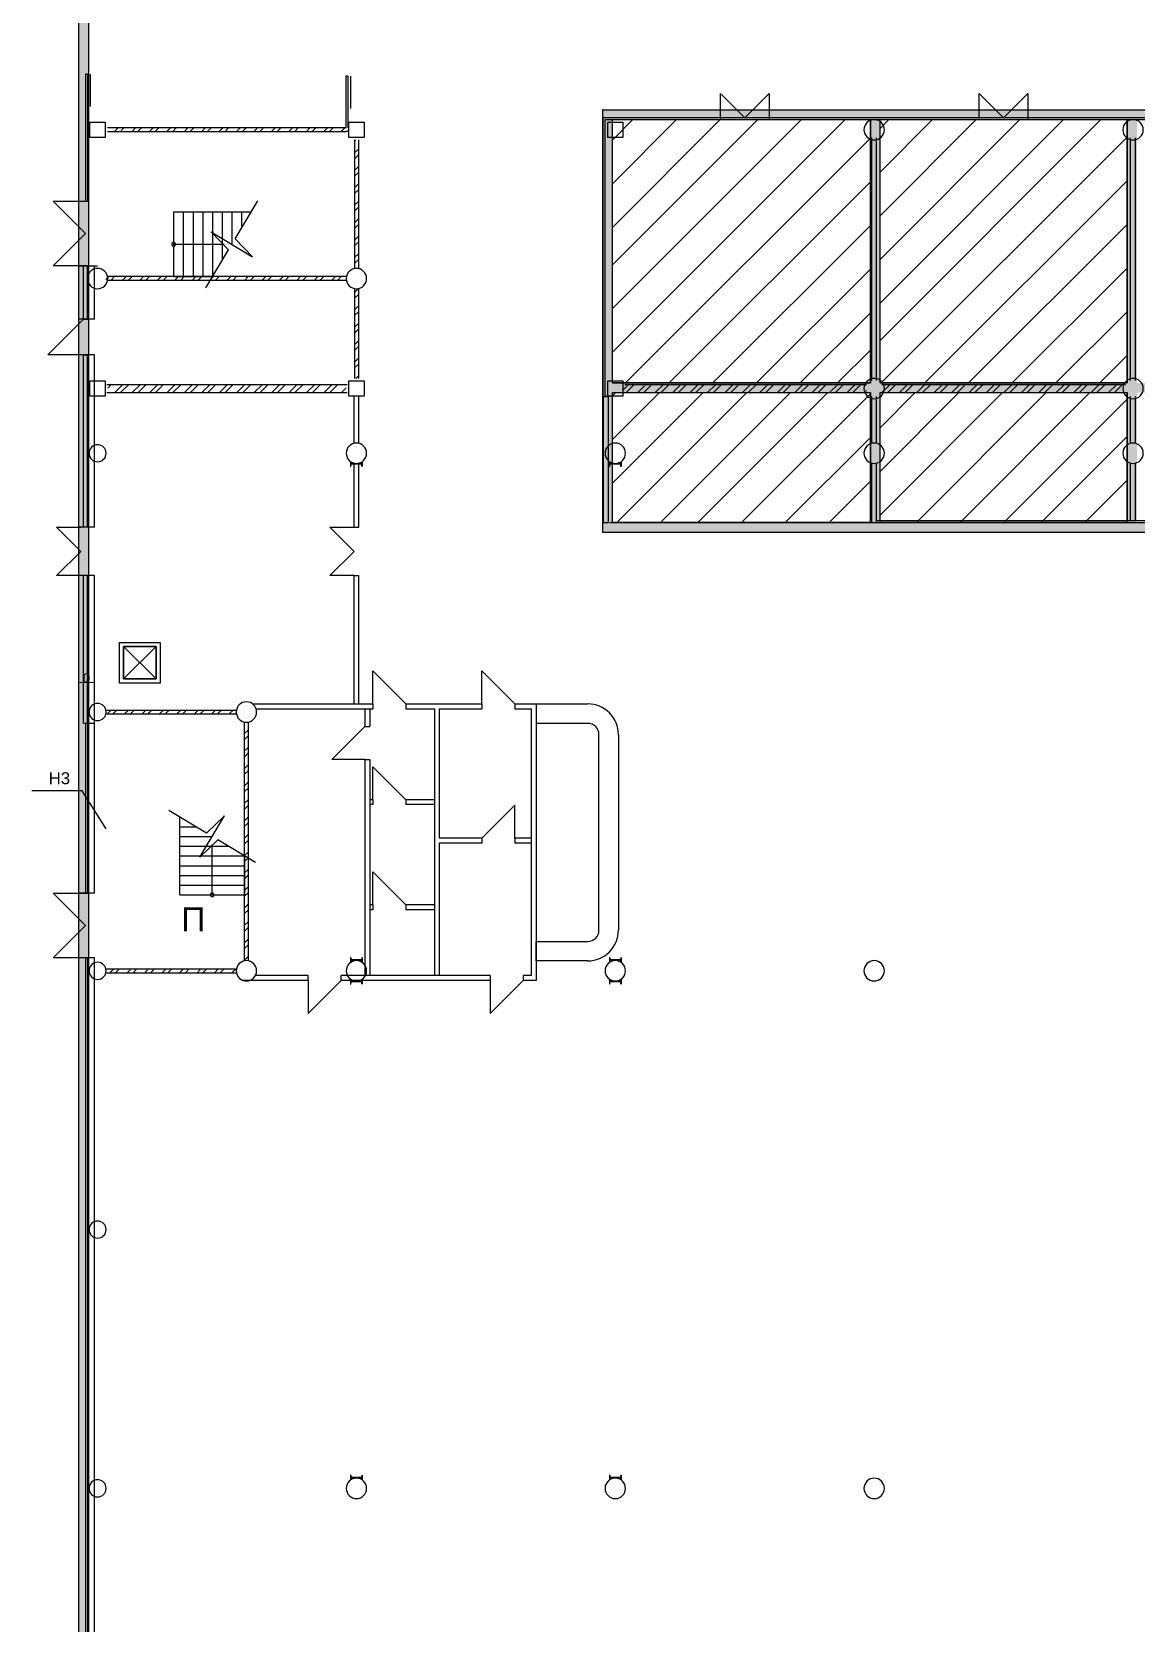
# Model space of a CAD drawing. Header units: metres. Extents: x 183920 to 188551, y 20757 to 23715.
# Drawn here: x 184279.34 to 184313.46, y 20871.19 to 20920.39 of the extents above; entities that cross this region are included whole.
import ezdxf

# ---------------------------------------------------------------- set-up
doc = ezdxf.new("R2010")
doc.units = ezdxf.units.M
for name, pattern in [('Commercial', [0]), ('RayonDimensionSideLines', [0.02, 0, -0.02]), ('Style_10', [0]), ('Style_18', [0]), ('Style_19', [0]), ('Style_2', [0]), ('Style_22', [0]), ('Wall Style 01', [0])]:
    doc.linetypes.add(name, pattern=pattern)
for name, color, linetype, true_color in [('0_1', 7, 'Continuous', 0x000000), ('brick', 12, 'Continuous', 0xbd0000), ('COLON', 5, 'Continuous', 0x0000ff), ('DOORS', 8, 'Continuous', 0x414141), ('DRAW', 7, 'Continuous', 0xffffff), ('fac', 5, 'Continuous', 0x0000ff), ('GKL', 5, 'Continuous', 0x0000ff), ('Glass', 4, 'Continuous', 0x00ffff), ('MONOLIT', 7, 'Continuous', 0x691639), ('SENDVICH', 2, 'Continuous', 0xffff00), ('TEXT', 2, 'Continuous', 0xffff00), ('WALL', 7, 'Continuous', 0x000000), ('Walls', 7, 'Continuous', 0x68db4c), ('Zoning', 7, 'Continuous', 0x47d2e2)]:
    doc.layers.add(name, color=color, linetype=linetype, true_color=true_color)
doc.styles.add('Style_22', font='', dxfattribs={"height": 0.288})
doc.styles.add('Style_8', font='', dxfattribs={"height": 0.741707})
doc.styles.add('Style_9', font='', dxfattribs={"height": 0.370853})
doc.styles.get('Style_22').set_extended_font_data('arial')
doc.styles.get('Style_8').set_extended_font_data('arial')
doc.styles.get('Style_9').set_extended_font_data('arial')
doc.dimstyles.new('Style_2', dxfattribs={"dimtxt": 0.288, "dimasz": 0.002, "dimexe": 0.002, "dimexo": 0, "dimgap": 0.001, "dimtad": 0, "dimtih": 1, "dimtoh": 1, "dimdec": 0, "dimrnd": 1, "dimzin": 0, "dimdsep": 46, "dimtxsty": 'Style_22', "dimcen": 0.09, "dimadec": 0, "dimazin": 0, "dimtfac": 1, "dimtdec": 4, "dimtix": 1, "dimtofl": 0, "dimtmove": 2, "dimatfit": 3, "dimfxl": 1, "dimtolj": 1, "dimtzin": 0, "dimlwd": 5, "dimlwe": 5, "dimarcsym": 0})
pattern_1 = [(45, (0, 0), (-5.30330086, 5.30330086), []), (45, (1.35, 0), (-5.30330086, 5.30330086), []), (45, (2.7, 0), (-5.30330086, 5.30330086), []), (45, (4.05, 0), (-5.30330086, 5.30330086), []), (45, (5.4, 0), (-5.30330086, 5.30330086), []), (45, (6.75, 0), (-5.30330086, 5.30330086), []), (45, (8.1, 0), (-5.30330086, 5.30330086), []), (45, (9.45, 0), (-5.30330086, 5.30330086), [])]
pattern_2 = [(45, (-3.6, 82), (-0.2694076836, 0.2694076836), []), (45, (-3.4204, 82), (-0.2694076836, 0.2694076836), [])]

# ---------------------------------------------------------------- blocks, each defined once
blk = doc.blocks.new('AC7B900E4F')
at = {"layer": 'COLON', "linetype": 'Style_19'}
for points in [[(0.252, -0.165), (0.248, -0.165)], [(0.248, -0.165), (0.248, -0.31)], [(0.248, -0.31), (0.252, -0.31)], [(0.258, -0.171), (0.263, -0.221)], [(0.258, -0.305), (0.263, -0.254)], [(0.58, -0.234), (0.276, -0.234)], [(0.58, -0.241), (0.276, -0.241)], [(0.599, -0.171), (0.594, -0.221)], [(0.599, -0.305), (0.594, -0.254)], [(0.605, -0.165), (0.608, -0.165)], [(0.608, -0.31), (0.605, -0.31)], [(0.608, -0.165), (0.608, -0.31)]]:
    blk.add_lwpolyline(points, dxfattribs=at)
for points in [[(0.258, -0.171, 0.388879), (0.252, -0.165)], [(0.252, -0.31, 0.388879), (0.258, -0.305)], [(0.263, -0.221, 0.388879), (0.276, -0.234)], [(0.276, -0.241, 0.388879), (0.263, -0.254)], [(0.594, -0.221, -0.388879), (0.58, -0.234)], [(0.58, -0.241, -0.388879), (0.594, -0.254)], [(0.599, -0.171, -0.388879), (0.605, -0.165)], [(0.605, -0.31, -0.388879), (0.599, -0.305)]]:
    blk.add_lwpolyline(points, format="xyb", dxfattribs=at)
blk = doc.blocks.new('AC584E3954')
at = {"layer": 'Glass', "linetype": 'Style_19'}
for points in [[(-0.885, -1.234), (-0.885, -1.174)], [(0.615, -1.234), (0.615, -1.984), (-0.135, -1.234), (-0.885, -1.984), (-0.885, -1.234)], [(0.615, -1.234), (0.615, -1.174)]]:
    blk.add_lwpolyline(points, dxfattribs=at)
blk = doc.blocks.new('*D101')
at = {"layer": 'Defpoints', "color": 0}
for p in [(184280.787, 20900.275), (184280.787, 20900.171), (184281.267, 20900.171)]:
    blk.add_point(p, dxfattribs=at)
at = {"layer": 'MONOLIT', "color": 0, "linetype": 'RayonDimensionSideLines', "lineweight": 5}
for p, q in [((184280.787, 20900.171), (184280.787, 20900.277)), ((184281.267, 20900.171), (184281.267, 20900.277))]:
    blk.add_line(p, q, dxfattribs=at)
at = {"layer": 'MONOLIT', "color": 0, "lineweight": 5}
blk.add_line((184281.265, 20900.275), (184280.789, 20900.275), dxfattribs=at)
at = {"layer": 'MONOLIT', "color": 0}
for points in [[(184280.789, 20900.275), (184280.789, 20900.274), (184280.787, 20900.275)], [(184281.265, 20900.274), (184281.265, 20900.275), (184281.267, 20900.275)]]:
    blk.add_solid(points, dxfattribs=at)
at = {"layer": 'MONOLIT', "color": 0, "insert": (184281.027, 20900.42), "char_height": 0.288, "attachment_point": 5, "rotation": 180, "style": 'Style_22'}
blk.add_mtext('\\A1;0 ', dxfattribs=at)

msp = doc.modelspace()

# ---------------------------------------------------------------- hatches: boundary and pattern name
at = {"layer": 'DRAW'}
h = msp.add_hatch(dxfattribs=at)
h.set_pattern_fill('PATTERN_0', color=256, scale=0.04, style=0, pattern_type=2)
h.set_pattern_definition(pattern_2)
edge = h.paths.add_edge_path(flags=0)
edge.add_line((184289.109, 20912.822), (184284.803, 20912.822))
edge.add_line((184284.803, 20912.822), (184284.731, 20912.702))
edge.add_line((184284.731, 20912.702), (184289.109, 20912.702))
edge.add_arc((184289.367, 20912.762), 0.265, 180, 193.0861, ccw=False)
edge.add_arc((184289.367, 20912.762), 0.265, 166.9139, 180, ccw=False)
edge.add_line((184289.109, 20912.822), (184289.109, 20912.822))
edge = h.paths.add_edge_path(flags=0)
edge.add_line((184284.803, 20912.822), (184281.626, 20912.822))
edge.add_arc((184281.367, 20912.762), 0.265, 0, 13.0861, ccw=False)
edge.add_arc((184281.367, 20912.762), 0.265, -13.0861, 0, ccw=False)
edge.add_line((184281.626, 20912.702), (184284.731, 20912.702))
edge.add_line((184284.731, 20912.702), (184284.803, 20912.822))
edge.add_line((184284.803, 20912.822), (184284.803, 20912.822))
edge = h.paths.add_edge_path(flags=0)
edge.add_spline(control_points=[(184289.307, 20917.052), (184289.347, 20917.045), (184289.388, 20917.045), (184289.427, 20917.052)], knot_values=[0, 0, 0, 0, 1, 1, 1, 1], degree=3, periodic=0)
edge.add_line((184289.427, 20917.052), (184289.427, 20913.02))
edge.add_spline(control_points=[(184289.427, 20913.02), (184289.388, 20913.029), (184289.347, 20913.029), (184289.307, 20913.02)], knot_values=[0, 0, 0, 0, 1, 1, 1, 1], degree=3, periodic=0)
edge.add_line((184289.307, 20913.02), (184289.307, 20917.052))
edge = h.paths.add_edge_path(flags=0)
edge.add_spline(control_points=[(184281.677, 20917.302), (184281.684, 20917.341), (184281.684, 20917.382), (184281.677, 20917.422)], knot_values=[0, 0, 0, 0, 1, 1, 1, 1], degree=3, periodic=0)
edge.add_line((184281.677, 20917.422), (184289.109, 20917.422))
edge.add_spline(control_points=[(184289.109, 20917.422), (184289.1, 20917.382), (184289.1, 20917.341), (184289.109, 20917.302)], knot_values=[0, 0, 0, 0, 1, 1, 1, 1], degree=3, periodic=0)
edge.add_line((184289.109, 20917.302), (184281.677, 20917.302))
h = msp.add_hatch(dxfattribs=at)
h.set_pattern_fill('PATTERN_6', color=256, scale=0.04, style=0, pattern_type=2)
h.set_pattern_definition([(45, (-3.6, 82), (-0.2694076836, 0.2694076836), []), (45, (-3.4204, 82), (-0.2694076836, 0.2694076836), [])])
edge = h.paths.add_edge_path(flags=0)
edge.add_arc((184289.367, 20912.762), 0.265, 270, 283.0861, ccw=False)
edge.add_line((184289.367, 20912.497), (184289.367, 20909.627))
edge.add_arc((184289.367, 20909.362), 0.265, 76.9139, 90, ccw=False)
edge.add_line((184289.427, 20909.62), (184289.427, 20912.503))
edge.add_line((184289.427, 20912.503), (184289.427, 20912.503))
edge = h.paths.add_edge_path(flags=0)
edge.add_spline(control_points=[(184289.367, 20909.677), (184289.347, 20909.677), (184289.327, 20909.675), (184289.307, 20909.671)], knot_values=[0, 0, 0, 0, 1, 1, 1, 1], degree=3, periodic=0)
edge.add_line((184289.307, 20909.671), (184289.307, 20912.503))
edge.add_spline(control_points=[(184289.307, 20912.503), (184289.327, 20912.499), (184289.347, 20912.497), (184289.367, 20912.497)], knot_values=[0, 0, 0, 0, 1, 1, 1, 1], degree=3, periodic=0)
edge.add_line((184289.367, 20912.497), (184289.367, 20909.677))
h = msp.add_hatch(dxfattribs=at)
h.set_pattern_fill('PATTERN_0', color=256, scale=0.04, style=0, pattern_type=2)
h.set_pattern_definition(pattern_2)
edge = h.paths.add_edge_path(flags=0)
edge.add_line((184305.134, 20909.487), (184297.601, 20909.487))
edge.add_arc((184297.367, 20909.362), 0.265, 0, 28.1446, ccw=False)
edge.add_arc((184297.367, 20909.362), 0.265, -28.1446, 0, ccw=False)
edge.add_line((184297.601, 20909.237), (184305.134, 20909.237))
edge.add_arc((184305.367, 20909.362), 0.265, 180, 208.1446, ccw=False)
edge.add_arc((184305.367, 20909.362), 0.265, 151.8554, 180, ccw=False)
edge.add_line((184305.134, 20909.487), (184305.134, 20909.487))
edge = h.paths.add_edge_path(flags=0)
edge.add_spline(control_points=[(184289.078, 20909.487), (184289.043, 20909.406), (184289.043, 20909.317), (184289.078, 20909.237)], knot_values=[0, 0, 0, 0, 1, 1, 1, 1], degree=3, periodic=0)
edge.add_line((184289.078, 20909.237), (184281.657, 20909.237))
edge.add_spline(control_points=[(184281.657, 20909.237), (184281.691, 20909.317), (184281.691, 20909.406), (184281.657, 20909.487)], knot_values=[0, 0, 0, 0, 1, 1, 1, 1], degree=3, periodic=0)
edge.add_line((184281.657, 20909.487), (184289.078, 20909.487))
h = msp.add_hatch(dxfattribs=at)
h.set_pattern_fill('PATTERN_0', color=256, scale=0.04, style=0, pattern_type=2)
h.set_pattern_definition(pattern_2)
edge = h.paths.add_edge_path(flags=0)
edge.add_arc((184313.367, 20909.362), 0.265, 151.8554, 180, ccw=False)
edge.add_line((184313.134, 20909.487), (184305.601, 20909.487))
edge.add_arc((184305.367, 20909.362), 0.265, 0, 28.1446, ccw=False)
edge.add_arc((184305.367, 20909.362), 0.265, -28.1446, 0, ccw=False)
edge.add_line((184305.601, 20909.237), (184313.134, 20909.237))
edge.add_arc((184313.367, 20909.362), 0.265, 180, 208.1446, ccw=False)
edge.add_line((184313.102, 20909.362), (184313.102, 20909.362))
h = msp.add_hatch(dxfattribs=at)
h.set_pattern_fill('PATTERN_0', color=256, scale=0.04, style=0, pattern_type=2)
h.set_pattern_definition(pattern_2)
edge = h.paths.add_edge_path(flags=0)
edge.add_line((184281.626, 20899.422), (184285.658, 20899.422))
edge.add_arc((184285.967, 20899.362), 0.315, 169.0194, 180)
edge.add_arc((184285.967, 20899.362), 0.315, 180, 190.9806)
edge.add_line((184285.658, 20899.302), (184281.626, 20899.302))
edge.add_arc((184281.367, 20899.362), 0.265, 346.9139, 360)
edge.add_arc((184281.367, 20899.362), 0.265, 360, 373.0861)
edge.add_line((184281.626, 20899.422), (184281.626, 20899.422))
edge = h.paths.add_edge_path(flags=0)
edge.add_arc((184285.967, 20899.362), 0.315, 259.0194, 280.9806)
edge.add_line((184286.027, 20899.052), (184286.027, 20894.726))
edge.add_line((184286.027, 20894.726), (184285.907, 20894.798))
edge.add_line((184285.907, 20894.798), (184285.907, 20899.052))
edge.add_line((184285.907, 20899.052), (184285.907, 20899.052))
edge = h.paths.add_edge_path(flags=0)
edge.add_line((184285.907, 20894.798), (184286.027, 20894.726))
edge.add_line((184286.027, 20894.726), (184286.027, 20891.671))
edge.add_arc((184285.967, 20891.362), 0.315, 79.0194, 100.9806)
edge.add_line((184285.907, 20891.671), (184285.907, 20894.798))
edge.add_line((184285.907, 20894.798), (184285.907, 20894.798))
edge = h.paths.add_edge_path(flags=0)
edge.add_arc((184281.367, 20891.362), 0.265, 360, 373.0861)
edge.add_line((184281.626, 20891.422), (184285.658, 20891.422))
edge.add_arc((184285.967, 20891.362), 0.315, 169.0194, 180)
edge.add_arc((184285.967, 20891.362), 0.315, 180, 190.9806)
edge.add_line((184285.658, 20891.302), (184281.626, 20891.302))
edge.add_arc((184281.367, 20891.362), 0.265, 346.9139, 360)
edge.add_line((184281.632, 20891.362), (184281.632, 20891.362))
at = {"layer": 'Walls', "transparency": 33554483}
for points in [[(184280.787, 20827.015), (184280.787, 20949.564), (184281.087, 20949.564), (184281.087, 20827.015), (184280.787, 20827.015)], [(184296.976, 20904.92), (184296.976, 20917.975), (184296.992, 20917.975), (184296.992, 20917.675), (184297.276, 20917.675), (184297.276, 20909.537), (184297.276, 20909.237), (184297.276, 20905.222), (184296.992, 20905.222), (184296.992, 20904.922), (184297.276, 20904.922), (184297.276, 20904.92), (184296.976, 20904.92)], [(184297.276, 20909.237), (184297.276, 20909.537), (184305.249, 20909.537), (184305.549, 20909.537), (184313.186, 20909.537), (184313.486, 20909.537), (184321.186, 20909.537), (184321.486, 20909.537), (184329.186, 20909.537), (184329.486, 20909.537), (184337.186, 20909.537), (184337.486, 20909.537), (184349.187, 20909.537), (184349.487, 20909.537), (184361.174, 20909.537), (184361.474, 20909.537), (184369.216, 20909.537), (184369.516, 20909.537), (184377.442, 20909.537), (184377.442, 20909.237), (184369.516, 20909.237), (184369.216, 20909.237), (184361.474, 20909.237), (184361.174, 20909.237), (184353.442, 20909.237), (184353.142, 20909.237), (184349.487, 20909.237), (184349.187, 20909.237), (184345.442, 20909.237), (184345.142, 20909.237), (184337.486, 20909.237), (184337.186, 20909.237), (184329.486, 20909.237), (184329.186, 20909.237), (184321.486, 20909.237), (184321.186, 20909.237), (184313.486, 20909.237), (184313.186, 20909.237), (184305.549, 20909.237), (184305.249, 20909.237), (184297.276, 20909.237)], [(184296.992, 20904.922), (184296.992, 20905.222), (184297.276, 20905.222), (184305.249, 20905.222), (184305.549, 20905.222), (184313.186, 20905.222), (184313.486, 20905.222), (184321.186, 20905.222), (184321.486, 20905.222), (184329.186, 20905.222), (184329.486, 20905.222), (184337.186, 20905.222), (184337.486, 20905.222), (184345.142, 20905.222), (184345.442, 20905.222), (184353.14, 20905.222), (184353.44, 20905.222), (184361.174, 20905.222), (184361.474, 20905.222), (184369.216, 20905.222), (184369.516, 20905.222), (184377.442, 20905.222), (184377.742, 20905.222), (184377.742, 20904.922), (184297.276, 20904.922), (184296.992, 20904.922)]]:
    msp.add_hatch(color=256, dxfattribs=at).paths.add_polyline_path(points, flags=0)
h = msp.add_hatch(color=256, dxfattribs=at)
edge = h.paths.add_edge_path(flags=0)
edge.add_line((184296.992, 20917.675), (184296.992, 20917.975))
edge.add_line((184296.992, 20917.975), (184337.371, 20917.975))
edge.add_arc((184349.334, 20923.309), 13.099, 204.0296, 205.4746)
edge.add_line((184337.509, 20917.675), (184337.486, 20917.675))
edge.add_line((184337.486, 20917.675), (184337.186, 20917.675))
edge.add_line((184337.186, 20917.675), (184329.486, 20917.675))
edge.add_line((184329.486, 20917.675), (184329.186, 20917.675))
edge.add_line((184329.186, 20917.675), (184321.486, 20917.675))
edge.add_line((184321.486, 20917.675), (184321.186, 20917.675))
edge.add_line((184321.186, 20917.675), (184313.486, 20917.675))
edge.add_line((184313.486, 20917.675), (184313.186, 20917.675))
edge.add_line((184313.186, 20917.675), (184305.549, 20917.675))
edge.add_line((184305.549, 20917.675), (184305.249, 20917.675))
edge.add_line((184305.249, 20917.675), (184297.276, 20917.675))
edge.add_line((184297.276, 20917.675), (184296.992, 20917.675))
edge.add_line((184296.992, 20917.675), (184296.992, 20917.675))
h = msp.add_hatch(color=256, dxfattribs=at)
h.paths.add_polyline_path([(184305.249, 20905.222), (184305.249, 20909.237), (184305.549, 20909.237), (184305.549, 20905.222), (184305.249, 20905.222)], flags=0)
h.paths.add_polyline_path([(184305.249, 20909.537), (184305.249, 20917.675), (184305.549, 20917.675), (184305.549, 20909.537), (184305.249, 20909.537)], flags=0)
h = msp.add_hatch(color=256, dxfattribs=at)
h.paths.add_polyline_path([(184313.186, 20905.222), (184313.186, 20909.237), (184313.486, 20909.237), (184313.486, 20905.222), (184313.186, 20905.222)], flags=0)
h.paths.add_polyline_path([(184313.186, 20909.537), (184313.186, 20917.675), (184313.486, 20917.675), (184313.486, 20909.537), (184313.186, 20909.537)], flags=0)
at = {"layer": 'Zoning'}
h = msp.add_hatch(dxfattribs=at)
h.set_pattern_fill('PATTERN_2', color=256, scale=15, style=0, pattern_type=2)
h.set_pattern_definition(pattern_1)
h.paths.add_polyline_path([(184297.276, 20909.537), (184297.276, 20917.675), (184305.249, 20917.675), (184305.249, 20909.537), (184297.276, 20909.537)], flags=0)
h = msp.add_hatch(dxfattribs=at)
h.set_pattern_fill('PATTERN_2', color=256, scale=15, style=0, pattern_type=2)
h.set_pattern_definition(pattern_1)
h.paths.add_polyline_path([(184313.186, 20917.675), (184313.186, 20909.537), (184305.549, 20909.537), (184305.549, 20917.675), (184313.186, 20917.675)], flags=0)
h = msp.add_hatch(dxfattribs=at)
h.set_pattern_fill('PATTERN_2', color=256, scale=15, style=0, pattern_type=2)
h.set_pattern_definition(pattern_1)
h.paths.add_polyline_path([(184297.276, 20905.222), (184297.276, 20909.237), (184305.249, 20909.237), (184305.249, 20905.222), (184297.276, 20905.222)], flags=0)
h = msp.add_hatch(dxfattribs=at)
h.set_pattern_fill('PATTERN_2', color=256, scale=15, style=0, pattern_type=2)
h.set_pattern_definition(pattern_1)
h.paths.add_polyline_path([(184313.186, 20909.237), (184313.186, 20905.222), (184305.549, 20905.222), (184305.549, 20909.237), (184313.186, 20909.237)], flags=0)

# ---------------------------------------------------------------- linework, layer by layer
at = {"layer": '0_1', "linetype": 'Style_19'}
for points in [[(184282.173, 20900.384), (184283.173, 20901.384)], [(184283.173, 20900.384), (184282.173, 20901.384)]]:
    msp.add_lwpolyline(points, dxfattribs=at)
msp.add_lwpolyline([(184283.173, 20900.384), (184283.173, 20901.384), (184282.173, 20901.384), (184282.173, 20900.384), (184283.173, 20900.384)], close=True, dxfattribs=at)
at = {"layer": 'brick', "linetype": 'Style_19'}
for points in [[(184289.058, 20917.422), (184281.677, 20917.422)], [(184289.058, 20917.302), (184281.677, 20917.302)], [(184289.307, 20917.052), (184289.307, 20913.071)], [(184289.427, 20917.052), (184289.427, 20913.071)], [(184281.058, 20912.822), (184281.052, 20912.822)], [(184281.058, 20912.702), (184281.052, 20912.702)], [(184289.058, 20912.822), (184281.677, 20912.822)], [(184289.058, 20912.702), (184281.677, 20912.702)], [(184289.307, 20912.452), (184289.307, 20909.671)], [(184289.427, 20912.452), (184289.427, 20909.671)], [(184281.657, 20909.487), (184289.078, 20909.487)], [(184281.657, 20909.237), (184289.078, 20909.237)], [(184297.657, 20909.487), (184305.134, 20909.487)], [(184297.657, 20909.237), (184305.134, 20909.237)], [(184305.601, 20909.487), (184313.134, 20909.487)], [(184305.601, 20909.237), (184313.134, 20909.237)], [(184281.617, 20899.422), (184285.658, 20899.422)], [(184281.617, 20899.302), (184285.658, 20899.302)], [(184285.907, 20891.671), (184285.907, 20899.052)], [(184286.027, 20891.671), (184286.027, 20899.052)], [(184281.617, 20891.422), (184285.658, 20891.422)], [(184281.617, 20891.302), (184285.658, 20891.302)]]:
    msp.add_lwpolyline(points, dxfattribs=at)
at = {"layer": 'COLON', "linetype": 'Style_2'}
for points in [[(184281.132, 20917.597), (184281.602, 20917.597), (184281.602, 20917.127), (184281.132, 20917.127), (184281.132, 20917.597)], [(184289.132, 20917.597), (184289.602, 20917.597), (184289.602, 20917.127), (184289.132, 20917.127), (184289.132, 20917.597)], [(184297.132, 20917.597), (184297.602, 20917.597), (184297.602, 20917.127), (184297.132, 20917.127), (184297.132, 20917.597)], [(184281.132, 20909.597), (184281.602, 20909.597), (184281.602, 20909.127), (184281.132, 20909.127), (184281.132, 20909.597)], [(184289.132, 20909.597), (184289.602, 20909.597), (184289.602, 20909.127), (184289.132, 20909.127), (184289.132, 20909.597)], [(184297.132, 20909.597), (184297.602, 20909.597), (184297.602, 20909.127), (184297.132, 20909.127), (184297.132, 20909.597)]]:
    msp.add_lwpolyline(points, close=True, dxfattribs=at)
for points in [[(184305.052, 20917.362, 1), (184305.682, 20917.362, 1), (184305.052, 20917.362)], [(184313.052, 20917.362, 1), (184313.682, 20917.362, 1), (184313.052, 20917.362)], [(184305.052, 20909.362, 1), (184305.682, 20909.362, 1), (184305.052, 20909.362)], [(184313.052, 20909.362, 1), (184313.682, 20909.362, 1), (184313.052, 20909.362)]]:
    msp.add_lwpolyline(points, format="xyb", close=True, dxfattribs=at)
at = {"layer": 'COLON', "linetype": 'Style_18'}
for points in [[(184281.052, 20912.762, 1), (184281.682, 20912.762, 1), (184281.052, 20912.762)], [(184289.052, 20912.762, 1), (184289.682, 20912.762, 1), (184289.052, 20912.762)], [(184289.052, 20907.362, 1), (184289.682, 20907.362, 1), (184289.052, 20907.362)], [(184297.052, 20907.362, 1), (184297.682, 20907.362, 1), (184297.052, 20907.362)], [(184289.052, 20891.362, 1), (184289.682, 20891.362, 1), (184289.052, 20891.362)], [(184297.052, 20891.362, 1), (184297.682, 20891.362, 1), (184297.052, 20891.362)], [(184289.052, 20875.362, 1), (184289.682, 20875.362, 1), (184289.052, 20875.362)], [(184297.052, 20875.362, 1), (184297.682, 20875.362, 1), (184297.052, 20875.362)]]:
    msp.add_lwpolyline(points, format="xyb", close=True, dxfattribs=at)
at = {"layer": 'COLON', "linetype": 'Style_19'}
for points in [[(184281.102, 20907.362, 1), (184281.632, 20907.362, 1), (184281.102, 20907.362)], [(184281.102, 20899.362, 1), (184281.632, 20899.362, 1), (184281.102, 20899.362)], [(184281.102, 20891.362, 1), (184281.632, 20891.362, 1), (184281.102, 20891.362)], [(184281.102, 20883.362, 1), (184281.632, 20883.362, 1), (184281.102, 20883.362)], [(184281.102, 20875.362, 1), (184281.632, 20875.362, 1), (184281.102, 20875.362)]]:
    msp.add_lwpolyline(points, format="xyb", close=True, dxfattribs=at)
at = {"layer": 'COLON', "linetype": 'Style_10'}
for points in [[(184289.052, 20907.362, 1), (184289.682, 20907.362, 1), (184289.052, 20907.362)], [(184297.052, 20907.362, 1), (184297.682, 20907.362, 1), (184297.052, 20907.362)], [(184305.052, 20907.362, 1), (184305.682, 20907.362, 1), (184305.052, 20907.362)], [(184313.052, 20907.362, 1), (184313.682, 20907.362, 1), (184313.052, 20907.362)], [(184285.652, 20899.362, 1), (184286.282, 20899.362, 1), (184285.652, 20899.362)], [(184285.652, 20891.362, 1), (184286.282, 20891.362, 1), (184285.652, 20891.362)], [(184305.052, 20891.362, 1), (184305.682, 20891.362, 1), (184305.052, 20891.362)], [(184305.052, 20875.362, 1), (184305.682, 20875.362, 1), (184305.052, 20875.362)]]:
    msp.add_lwpolyline(points, format="xyb", close=True, dxfattribs=at)
at = {"layer": 'DOORS', "linetype": 'Style_19'}
for points in [[(184280.932, 20910.407), (184279.832, 20910.407), (184280.932, 20911.507)], [(184280.932, 20903.578), (184280.102, 20903.578), (184280.852, 20904.328), (184280.102, 20905.078), (184280.852, 20905.078)], [(184289.292, 20903.578), (184288.542, 20903.578), (184289.292, 20904.328), (184288.542, 20905.078), (184289.292, 20905.078)], [(184289.877, 20899.612), (184289.877, 20900.632), (184290.897, 20899.612)], [(184293.247, 20899.612), (184293.247, 20900.632), (184294.267, 20899.612)], [(184289.627, 20897.892), (184288.607, 20897.892), (184289.627, 20898.912)], [(184289.877, 20896.652), (184289.877, 20897.672), (184290.897, 20896.652)], [(184294.267, 20895.462), (184294.267, 20896.482), (184293.247, 20895.462)], [(184289.877, 20893.402), (184289.877, 20894.422), (184290.897, 20893.402)], [(184287.87, 20891.062), (184287.87, 20890.042), (184288.89, 20891.062)], [(184293.497, 20891.062), (184293.497, 20890.042), (184294.517, 20891.062)]]:
    msp.add_lwpolyline(points, dxfattribs=at)
at = {"layer": 'fac', "linetype": 'Style_19'}
for points in [[(184281.267, 20913.157), (184281.367, 20913.157)], [(184281.052, 20899.017), (184281.267, 20899.017)]]:
    msp.add_lwpolyline(points, dxfattribs=at)
at = {"layer": 'GKL', "linetype": 'Style_19'}
for points in [[(184305.292, 20909.612), (184305.292, 20917.112)], [(184305.442, 20909.612), (184305.442, 20917.112)], [(184313.292, 20909.612), (184313.292, 20917.112)], [(184313.442, 20909.612), (184313.442, 20917.112)], [(184289.292, 20907.667), (184289.292, 20909.112)], [(184289.442, 20907.667), (184289.442, 20909.112)], [(184296.992, 20909.112), (184297.142, 20909.112)], [(184296.992, 20909.112), (184296.992, 20905.222)], [(184297.192, 20909.112), (184297.042, 20909.112)], [(184297.142, 20909.112), (184297.142, 20905.222)], [(184305.292, 20907.667), (184305.292, 20909.112)], [(184305.442, 20907.667), (184305.442, 20909.112)], [(184313.292, 20907.667), (184313.292, 20909.112)], [(184313.442, 20907.667), (184313.442, 20909.112)], [(184289.292, 20905.078), (184289.292, 20907.023)], [(184289.442, 20905.078), (184289.442, 20907.023)], [(184305.292, 20905.222), (184305.292, 20907.056)], [(184305.442, 20905.222), (184305.442, 20907.056)], [(184313.292, 20905.282), (184313.292, 20907.056)], [(184313.442, 20905.282), (184313.442, 20907.056)], [(184296.992, 20905.222), (184297.142, 20905.222)], [(184297.192, 20905.222), (184305.302, 20905.222)], [(184305.292, 20905.222), (184305.442, 20905.222)], [(184289.292, 20905.078), (184289.442, 20905.078)], [(184289.292, 20899.612), (184289.292, 20903.578)], [(184289.292, 20903.578), (184289.442, 20903.578)], [(184289.442, 20899.612), (184289.442, 20903.578)], [(184286.159, 20899.612), (184289.877, 20899.612)], [(184286.266, 20899.462), (184289.877, 20899.462)], [(184289.627, 20899.462), (184289.627, 20898.912)], [(184289.777, 20899.462), (184289.777, 20898.912)], [(184289.877, 20899.612), (184289.877, 20899.462)], [(184290.897, 20899.612), (184290.897, 20899.462)], [(184290.897, 20899.612), (184293.247, 20899.612)], [(184290.897, 20899.462), (184291.777, 20899.462)], [(184291.777, 20899.462), (184291.777, 20891.212)], [(184291.927, 20899.462), (184291.927, 20895.462)], [(184291.927, 20899.462), (184293.247, 20899.462)], [(184293.247, 20899.612), (184293.247, 20899.462)], [(184294.267, 20899.612), (184294.267, 20899.462)], [(184294.267, 20899.612), (184294.917, 20899.612)], [(184294.267, 20899.462), (184294.767, 20899.462)], [(184294.767, 20899.462), (184294.767, 20891.212)], [(184294.917, 20899.612), (184296.513, 20899.612)], [(184294.917, 20899.612), (184294.917, 20891.062)], [(184289.627, 20898.912), (184289.777, 20898.912)], [(184296.513, 20899.012), (184294.917, 20899.012)], [(184296.863, 20892.62), (184296.863, 20898.662)], [(184297.463, 20898.662), (184297.463, 20892.62)], [(184289.627, 20897.892), (184289.627, 20891.212)], [(184289.627, 20897.892), (184289.777, 20897.892)], [(184289.777, 20897.892), (184289.777, 20891.212)], [(184289.877, 20896.652), (184289.777, 20896.652)], [(184289.877, 20896.502), (184289.777, 20896.502)], [(184289.877, 20896.652), (184289.877, 20896.502)], [(184290.897, 20896.652), (184290.897, 20896.502)], [(184291.777, 20896.652), (184290.897, 20896.652)], [(184291.777, 20896.502), (184290.897, 20896.502)], [(184293.247, 20895.462), (184291.927, 20895.462)], [(184293.247, 20895.312), (184291.927, 20895.312)], [(184291.927, 20895.312), (184291.927, 20891.212)], [(184293.247, 20895.462), (184293.247, 20895.312)], [(184294.767, 20895.462), (184294.267, 20895.462)], [(184294.267, 20895.462), (184294.267, 20895.312)], [(184294.767, 20895.312), (184294.267, 20895.312)], [(184289.877, 20893.402), (184289.777, 20893.402)], [(184289.877, 20893.402), (184289.877, 20893.252)], [(184290.897, 20893.402), (184290.897, 20893.252)], [(184291.777, 20893.402), (184290.897, 20893.402)], [(184289.877, 20893.252), (184289.777, 20893.252)], [(184291.777, 20893.252), (184290.897, 20893.252)], [(184294.917, 20892.27), (184296.513, 20892.27)], [(184294.917, 20891.67), (184294.917, 20892.27)], [(184296.513, 20891.67), (184294.917, 20891.67)], [(184287.87, 20891.062), (184285.871, 20891.062)], [(184287.87, 20891.212), (184286.244, 20891.212)], [(184287.87, 20891.062), (184287.87, 20891.212)], [(184288.89, 20891.062), (184288.89, 20891.212)], [(184293.497, 20891.212), (184288.89, 20891.212)], [(184293.497, 20891.062), (184288.89, 20891.062)], [(184293.497, 20891.212), (184293.497, 20891.062)], [(184294.767, 20891.212), (184294.517, 20891.212)], [(184294.517, 20891.212), (184294.517, 20891.062)], [(184294.917, 20891.062), (184294.517, 20891.062)]]:
    msp.add_lwpolyline(points, dxfattribs=at)
for points in [[(184282.043, 20901.514), (184283.303, 20901.514), (184283.303, 20900.254), (184282.043, 20900.254), (184282.043, 20901.514)], [(184282.173, 20901.384), (184283.173, 20901.384), (184283.173, 20900.384), (184282.173, 20900.384), (184282.173, 20901.384)]]:
    msp.add_lwpolyline(points, close=True, dxfattribs=at)
for points in [[(184297.463, 20898.662, 0.414214), (184296.513, 20899.612)], [(184296.863, 20898.662, 0.414214), (184296.513, 20899.012)], [(184296.513, 20892.27, 0.414214), (184296.863, 20892.62)], [(184296.513, 20891.67, 0.414214), (184297.463, 20892.62)]]:
    msp.add_lwpolyline(points, format="xyb", dxfattribs=at)
at = {"layer": 'Glass', "linetype": 'Style_19'}
for points in [[(184280.992, 20919.077), (184280.992, 20915.157)], [(184281.052, 20919.077), (184280.992, 20919.077)], [(184281.052, 20919.077), (184281.052, 20915.157)], [(184281.134, 20919.077), (184281.134, 20918.077)], [(184289.102, 20919.017), (184289.042, 20919.017)], [(184289.042, 20919.017), (184289.042, 20917.422)], [(184289.102, 20919.017), (184289.102, 20917.422)], [(184289.184, 20919.017), (184289.184, 20918.017)], [(184296.992, 20917.737), (184337.48, 20917.737)], [(184296.992, 20909.112), (184296.992, 20917.737)], [(184297.052, 20909.112), (184297.052, 20917.677)], [(184297.052, 20917.677), (184337.508, 20917.677)], [(184280.992, 20913.157), (184279.992, 20913.157), (184280.992, 20914.157), (184279.992, 20915.157), (184280.992, 20915.157)], [(184280.992, 20915.157), (184281.052, 20915.157)], [(184280.992, 20913.157), (184281.052, 20913.157)], [(184305.432, 20905.282), (184377.292, 20905.282)], [(184305.432, 20905.222), (184377.292, 20905.222)], [(184280.992, 20899.017), (184280.992, 20893.761)], [(184281.052, 20899.017), (184281.052, 20893.761)], [(184280.992, 20891.761), (184279.992, 20891.761), (184280.992, 20892.761), (184279.992, 20893.761), (184280.992, 20893.761)], [(184280.992, 20893.761), (184281.052, 20893.761)], [(184280.992, 20891.761), (184281.052, 20891.761)], [(184280.992, 20891.761), (184280.992, 20843.677)], [(184281.052, 20891.761), (184281.052, 20843.677)]]:
    msp.add_lwpolyline(points, dxfattribs=at)
at = {"layer": 'MONOLIT', "linetype": 'Style_19'}
for points in [[(184280.787, 20913.157), (184281.267, 20913.157)], [(184280.787, 20911.507), (184280.787, 20913.157)], [(184281.267, 20911.507), (184281.267, 20913.157)], [(184281.267, 20911.507), (184280.787, 20911.507)], [(184280.787, 20905.078), (184280.787, 20910.407)], [(184281.267, 20910.407), (184280.787, 20910.407)], [(184281.267, 20905.078), (184281.267, 20910.407)], [(184281.267, 20905.078), (184280.787, 20905.078)], [(184280.787, 20893.761), (184280.787, 20903.578)], [(184281.267, 20903.578), (184280.787, 20903.578)], [(184281.267, 20893.761), (184281.267, 20903.578)], [(184281.267, 20893.761), (184280.787, 20893.761)], [(184281.267, 20891.761), (184280.787, 20891.761)], [(184280.787, 20826.782), (184280.787, 20891.761)], [(184281.267, 20827.262), (184281.267, 20891.761)]]:
    msp.add_lwpolyline(points, dxfattribs=at)
at = {"layer": 'SENDVICH', "linetype": 'Style_19'}
for points in [[(184281.052, 20913.157), (184280.852, 20913.157)], [(184280.932, 20911.507), (184280.932, 20913.157)], [(184281.052, 20911.507), (184281.052, 20913.157)], [(184280.932, 20911.507), (184281.052, 20911.507)], [(184280.932, 20905.078), (184280.932, 20910.407)], [(184280.932, 20910.407), (184281.052, 20910.407)], [(184281.052, 20905.078), (184281.052, 20910.407)], [(184280.932, 20899.017), (184280.932, 20903.578)], [(184281.052, 20899.017), (184281.052, 20903.578)], [(184280.932, 20899.017), (184281.052, 20899.017)]]:
    msp.add_lwpolyline(points, dxfattribs=at)
at = {"layer": 'TEXT', "linetype": 'Style_22'}
msp.add_lwpolyline([(184281.633, 20895.752), (184280.895, 20896.925), (184279.335, 20896.925)], dxfattribs=at)
at = {"layer": 'WALL', "linetype": 'Style_19'}
for points in [[(184284.712, 20912.479), (184285.415, 20913.65), (184284.877, 20914.206), (184286.157, 20913.438), (184285.62, 20913.993), (184286.323, 20915.165)], [(184283.717, 20914.822), (184286.117, 20914.822)], [(184283.717, 20914.822), (184283.717, 20912.822)], [(184284.017, 20914.822), (184284.017, 20912.822)], [(184284.317, 20914.822), (184284.317, 20912.822)], [(184284.617, 20914.822), (184284.617, 20912.822)], [(184284.917, 20914.822), (184284.917, 20912.822)], [(184285.217, 20914.822), (184285.217, 20913.322)], [(184285.517, 20914.822), (184285.517, 20913.822)], [(184285.817, 20914.822), (184285.817, 20914.322)], [(184283.717, 20913.822), (184284.277, 20913.822), (184285.277, 20913.822)], [(184283.717, 20912.822), (184284.917, 20912.822)], [(184286.25, 20894.706), (184285.079, 20895.409), (184284.523, 20894.872), (184285.291, 20896.152), (184284.736, 20895.614), (184283.564, 20896.317)], [(184283.907, 20893.712), (184283.907, 20896.112)], [(184283.907, 20895.812), (184284.407, 20895.812)], [(184281.367, 20895.754), (184281.367, 20895.754)], [(184281.367, 20895.754), (184281.367, 20895.754)], [(184283.907, 20895.512), (184284.907, 20895.512)], [(184283.907, 20895.212), (184285.407, 20895.212)], [(184283.907, 20894.912), (184285.907, 20894.912)], [(184284.907, 20893.712), (184284.907, 20894.271), (184284.907, 20895.271)], [(184285.907, 20894.912), (184285.907, 20893.712)], [(184283.907, 20894.612), (184285.907, 20894.612)], [(184283.907, 20894.312), (184285.907, 20894.312)], [(184283.907, 20894.012), (184285.907, 20894.012)], [(184283.907, 20893.712), (184285.907, 20893.712)]]:
    msp.add_lwpolyline(points, dxfattribs=at)
for points in [[(184283.657, 20913.822, 1), (184283.777, 20913.822, 1), (184283.657, 20913.822)], [(184284.907, 20893.652, 1), (184284.907, 20893.772, 1), (184284.907, 20893.652)]]:
    msp.add_lwpolyline(points, format="xyb", close=True, dxfattribs=at)
at = {"layer": 'Walls', "linetype": 'Wall Style 01'}
for points in [[(184280.787, 20827.015), (184280.787, 20949.564), (184281.087, 20949.564), (184281.087, 20827.015)], [(184296.992, 20917.975), (184296.976, 20917.975), (184296.976, 20904.92), (184297.276, 20904.92), (184297.276, 20904.922)], [(184296.992, 20917.975), (184337.371, 20917.975)], [(184297.276, 20909.537), (184297.276, 20917.675)], [(184297.276, 20917.675), (184305.249, 20917.675)], [(184305.249, 20909.537), (184305.249, 20917.675)], [(184305.549, 20909.537), (184305.549, 20917.675)], [(184305.549, 20917.675), (184313.186, 20917.675)], [(184313.186, 20909.537), (184313.186, 20917.675)], [(184297.276, 20909.537), (184305.249, 20909.537)], [(184297.276, 20909.237), (184305.249, 20909.237)], [(184297.276, 20905.222), (184297.276, 20909.237)], [(184305.249, 20905.222), (184305.249, 20909.237)], [(184305.549, 20909.537), (184313.186, 20909.537)], [(184305.549, 20909.237), (184313.186, 20909.237)], [(184305.549, 20905.222), (184305.549, 20909.237)], [(184313.186, 20905.222), (184313.186, 20909.237)], [(184297.276, 20904.922), (184377.742, 20904.922), (184377.742, 20905.222)], [(184297.276, 20905.222), (184305.249, 20905.222)], [(184305.549, 20905.222), (184313.186, 20905.222)]]:
    msp.add_lwpolyline(points, dxfattribs=at)
at = {"layer": 'Zoning', "linetype": 'Commercial'}
for points in [[(184297.276, 20909.537), (184297.276, 20917.675), (184305.249, 20917.675), (184305.249, 20909.537), (184297.276, 20909.537)], [(184313.186, 20917.675), (184313.186, 20909.537), (184305.549, 20909.537), (184305.549, 20917.675), (184313.186, 20917.675)], [(184297.276, 20905.222), (184297.276, 20909.237), (184305.249, 20909.237), (184305.249, 20905.222), (184297.276, 20905.222)], [(184313.186, 20909.237), (184313.186, 20905.222), (184305.549, 20905.222), (184305.549, 20909.237), (184313.186, 20909.237)]]:
    msp.add_lwpolyline(points, close=True, dxfattribs=at)

# ---------------------------------------------------------------- block references
at = {"layer": 'COLON'}
for p in [(184288.939, 20907.264), (184296.939, 20907.264), (184288.939, 20891.934), (184296.939, 20891.934), (184288.939, 20891.264), (184296.939, 20891.264), (184288.939, 20875.934), (184296.939, 20875.934)]:
    msp.add_blockref('AC7B900E4F', p, dxfattribs=at)
at = {"layer": 'Glass', "rotation": 180}
for p in [(184301.232, 20916.502), (184309.232, 20916.502)]:
    msp.add_blockref('AC584E3954', p, dxfattribs=at)

# ---------------------------------------------------------------- texts
at = {"layer": 'TEXT', "attachment_point": 8}
for s, insert, char_height, width, style in [(' Н3', (184280.115, 20897.125), 0.3709, 0.83999, 'Style_9'), ('П', (184284.323, 20892.585), 0.742, 0.62999, 'Style_8')]:
    msp.add_mtext(s, dxfattribs=dict(at, insert=insert, char_height=char_height, width=width, style=style))

# ---------------------------------------------------------------- dimensions: what is measured, and where the dimension line sits
at = {"layer": 'MONOLIT'}
dim = msp.add_linear_dim(base=(184280.787, 20900.275), p1=(184281.267, 20900.171), p2=(184280.787, 20900.171), angle=180, dimstyle='Style_2', override={"dimpost": ' '}, dxfattribs=at)
dim.commit()
dim.dimension.update_dxf_attribs({"geometry": '*D101', "text_midpoint": (184281.027, 20900.42), "dimtype": 160, "text_rotation": 180})

doc.saveas('drawing.dxf')
